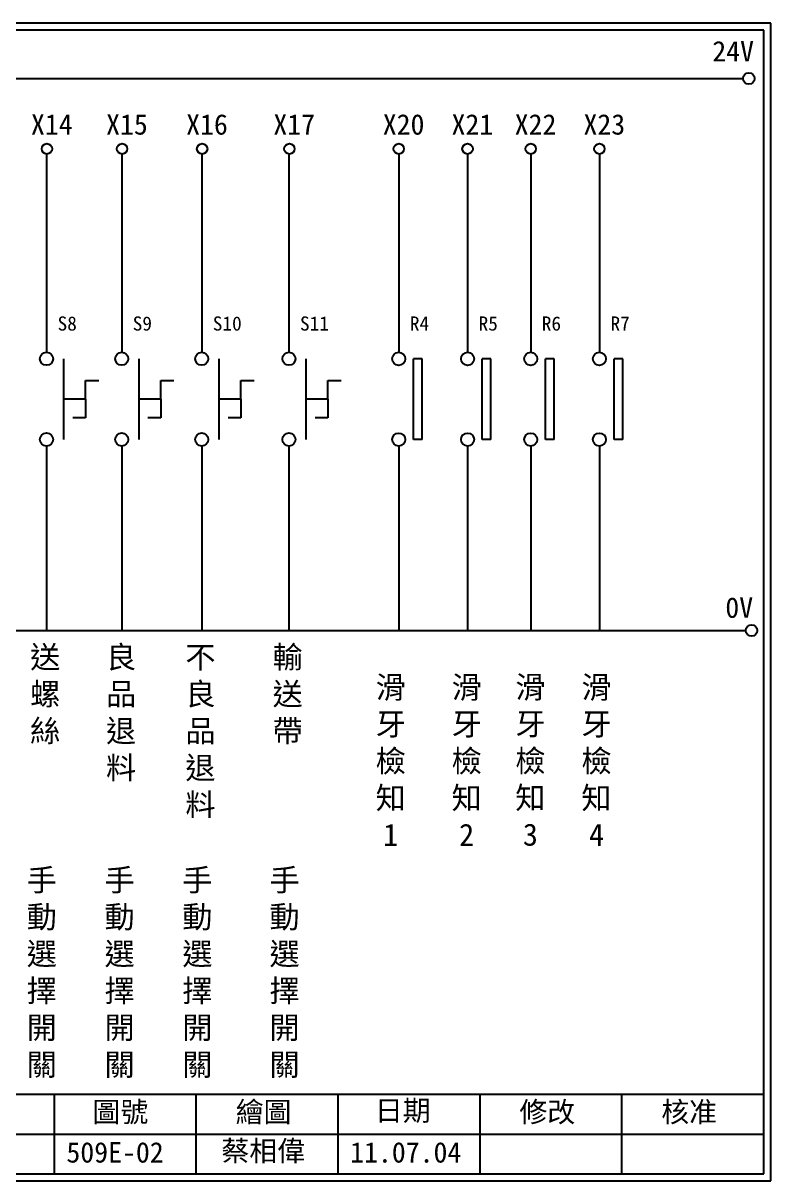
# Model space of a CAD drawing. Extents: x 325 to 612, y 3 to 207.
# Drawn here: x 480.6 to 612.3, y 3 to 207 of the extents above; entities that cross this region are included whole.
import ezdxf

# ---------------------------------------------------------------- set-up
doc = ezdxf.new("R2010")
doc.units = 0
doc.layers.get('0').update_dxf_attribs({"linetype": 'CONTINUOUS'})
doc.layers.add('圖框層', color=7, linetype='CONTINUOUS')
doc.layers.add('標尺寸層', color=3, linetype='CONTINUOUS')
doc.styles.add('CNS', font='romanc.shx', dxfattribs={"bigfont": 'chineset.shx'})
doc.styles.add('STSL', font='kaiu.ttf')

msp = doc.modelspace()

# ---------------------------------------------------------------- linework, layer by layer
for p, q in [((550.86, 147.83), (549.36, 147.83)), ((562.97, 147.83), (561.47, 147.83)), ((574.11, 147.83), (572.61, 147.83)), ((586.22, 147.83), (584.72, 147.83)), ((550.86, 133.6), (549.36, 133.6)), ((562.97, 133.6), (561.47, 133.6)), ((574.11, 133.6), (572.61, 133.6)), ((586.22, 133.6), (584.72, 133.6))]:
    msp.add_line(p, q)
at = {"color": 7}
for p, q in [((491.54, 140.72), (491.54, 144.03)), ((504.79, 140.72), (504.79, 144.03)), ((518.9, 140.72), (518.9, 144.03)), ((534.27, 140.72), (534.27, 144.03)), ((491.54, 140.72), (491.54, 137.41)), ((504.79, 140.72), (504.79, 137.41)), ((518.9, 140.72), (518.9, 137.41)), ((534.27, 140.72), (534.27, 137.41))]:
    msp.add_line(p, q, dxfattribs=at)
for centre in [(608.44, 197.22), (608.92, 99.96)]:
    msp.add_circle(centre, 1)
at = {"layer": '圖框層', "color": 7}
for p, q in [((612.32, 206.97), (325.32, 206.97)), ((612.32, 3), (612.32, 206.97)), ((611.07, 205.72), (326.57, 205.72)), ((611.07, 4.25), (611.07, 205.72)), ((326.57, 18.25), (611.07, 18.25)), ((486.07, 4.25), (486.07, 18.25)), ((511.07, 4.25), (511.07, 18.25)), ((536.07, 4.25), (536.07, 18.25)), ((561.07, 4.25), (561.07, 18.25)), ((586.07, 4.25), (586.07, 18.25)), ((461.07, 11.25), (611.07, 11.25)), ((326.57, 4.25), (611.07, 4.25)), ((325.32, 3), (612.32, 3))]:
    msp.add_line(p, q, dxfattribs=at)
at = {"layer": '標尺寸層', "color": 7}
for p, q in [((329.84, 197.22), (607.44, 197.22)), ((484.67, 183.91), (484.67, 148.99)), ((497.92, 183.91), (497.92, 148.99)), ((512.02, 183.91), (512.02, 148.99)), ((527.4, 183.91), (527.4, 148.99)), ((546.75, 183.91), (546.75, 148.99)), ((558.87, 183.91), (558.87, 148.99)), ((570, 183.91), (570, 148.99)), ((582.11, 183.91), (582.11, 148.99)), ((487.68, 147.84), (487.68, 133.61)), ((500.92, 147.84), (500.92, 133.61)), ((515.03, 147.84), (515.03, 133.61)), ((530.4, 147.84), (530.4, 133.61)), ((549.36, 133.6), (549.36, 147.83)), ((550.86, 133.6), (550.86, 147.83)), ((561.47, 133.6), (561.47, 147.83)), ((562.97, 133.6), (562.97, 147.83)), ((572.61, 133.6), (572.61, 147.83)), ((574.11, 133.6), (574.11, 147.83)), ((584.72, 133.6), (584.72, 147.83)), ((586.22, 133.6), (586.22, 147.83)), ((491.54, 144.03), (493.88, 144.03)), ((504.79, 144.03), (507.13, 144.03)), ((518.9, 144.03), (521.24, 144.03)), ((534.27, 144.03), (536.61, 144.03)), ((491.54, 140.72), (487.68, 140.72)), ((504.79, 140.72), (500.92, 140.72)), ((518.9, 140.72), (515.03, 140.72)), ((534.27, 140.72), (530.4, 140.72)), ((491.54, 137.41), (489.31, 137.41)), ((504.79, 137.41), (502.55, 137.41)), ((518.9, 137.41), (516.66, 137.41)), ((534.27, 137.41), (532.03, 137.41)), ((484.67, 132.46), (484.67, 99.95)), ((497.92, 132.46), (497.92, 99.95)), ((512.02, 132.46), (512.02, 99.95)), ((527.4, 132.46), (527.4, 99.95)), ((546.75, 132.46), (546.75, 99.96)), ((546.75, 132.45), (546.75, 99.96)), ((558.87, 132.46), (558.87, 99.96)), ((558.87, 132.45), (558.87, 99.96)), ((570, 132.46), (570, 99.96)), ((570, 132.45), (570, 99.96)), ((582.11, 132.46), (582.11, 99.96)), ((582.11, 132.45), (582.11, 99.96)), ((330.05, 99.96), (607.92, 99.96))]:
    msp.add_line(p, q, dxfattribs=at)
for centre, radius in [((484.75, 184.83), 0.92), ((497.99, 184.83), 0.92), ((512.1, 184.83), 0.92), ((527.47, 184.83), 0.92), ((546.75, 184.83), 0.92), ((558.87, 184.83), 0.92), ((570, 184.83), 0.92), ((582.11, 184.83), 0.92), ((484.67, 147.84), 1.15), ((497.92, 147.84), 1.15), ((512.02, 147.84), 1.15), ((527.4, 147.84), 1.15), ((546.75, 147.83), 1.15), ((558.87, 147.83), 1.15), ((570, 147.83), 1.15), ((582.11, 147.83), 1.15), ((484.67, 133.61), 1.15), ((497.92, 133.61), 1.15), ((512.02, 133.61), 1.15), ((527.4, 133.61), 1.15), ((546.75, 133.6), 1.15), ((558.87, 133.6), 1.15), ((570, 133.6), 1.15), ((582.11, 133.6), 1.15)]:
    msp.add_circle(centre, radius, dxfattribs=at)

# ---------------------------------------------------------------- texts
at = {"layer": '圖框層', "color": 4, "style": 'STSL'}
for s, height, p in [('24V', 3.6, (602, 200.22)), ('X14', 3.6, (481.93, 187.33)), ('X15', 3.6, (495.17, 187.33)), ('X16', 3.6, (509.28, 187.33)), ('X17', 3.6, (524.65, 187.33)), ('X20', 3.6, (543.93, 187.33)), ('X21', 3.6, (556.05, 187.33)), ('X22', 3.6, (567.18, 187.33)), ('X23', 3.6, (579.3, 187.33)), ('S8', 2.5, (486.62, 152.8)), ('S9', 2.5, (499.86, 152.8)), ('S10', 2.5, (513.97, 152.8)), ('S11', 2.5, (529.34, 152.8)), ('R4', 2.5, (548.7, 152.8)), ('R5', 2.5, (560.81, 152.8)), ('R6', 2.5, (571.95, 152.8)), ('R7', 2.5, (584.06, 152.8)), ('0V', 3.6, (604.3, 102.2)), ('圖號', 3.6, (492.78, 13.34)), ('繪圖', 3.6, (518.01, 13.34)), ('日期', 3.6, (542.54, 13.59)), ('修改', 3.6, (568.01, 13.34)), ('核准', 3.6, (593.01, 13.34)), ('蔡相偉', 3.6, (515.5, 6.47)), ('509E-02', 3.6, (488.18, 6.22)), ('11.07.04', 3.6, (538.18, 6.22))]:
    msp.add_text(s, height=height, dxfattribs=at).set_placement(p)
at = {"layer": '標尺寸層', "color": 7, "char_height": 3.9, "width": 4.9608, "style": 'CNS'}
for s, insert, attachment_point in [('{\\fDFKai-SB|b0|i0|c136|p65;送螺絲}', (481.78, 97.23), 1), ('{\\fDFKai-SB|b0|i0|c136|p65;良品退料}', (495.16, 97.23), 1), ('{\\fDFKai-SB|b0|i0|c136|p65;不良品退料}', (509.14, 97.23), 1), ('{\\fDFKai-SB|b0|i0|c136|p65;輸送帶}', (524.51, 97.23), 1), ('{\\fDFKai-SB|b0|i0|c136|p65;滑牙檢知1}', (545.33, 76.97), 5), ('{\\fDFKai-SB|b0|i0|c136|p65;滑牙檢知2}', (558.71, 76.97), 5), ('{\\fDFKai-SB|b0|i0|c136|p65;滑牙檢知3}', (569.94, 76.97), 5), ('{\\fDFKai-SB|b0|i0|c136|p65;滑牙檢知4}', (581.59, 76.97), 5), ('{\\fDFKai-SB|b0|i0|c136|p65;手動選擇開關}', (481.18, 57.95), 1), ('{\\fDFKai-SB|b0|i0|c136|p65;手動選擇開關}', (494.89, 57.95), 1), ('{\\fDFKai-SB|b0|i0|c136|p65;手動選擇開關}', (508.59, 57.95), 1), ('{\\fDFKai-SB|b0|i0|c136|p65;手動選擇開關}', (523.96, 57.95), 1)]:
    msp.add_mtext(s, dxfattribs=dict(at, insert=insert, attachment_point=attachment_point))

doc.saveas('drawing.dxf')
